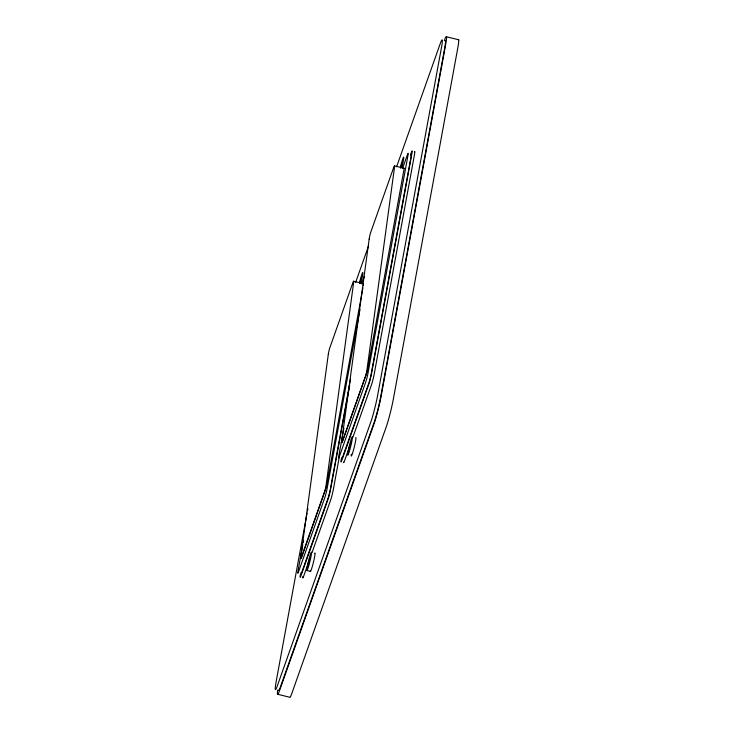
<?xml version="1.0" encoding="UTF-8"?>
<svg xmlns="http://www.w3.org/2000/svg" width="734" height="734" viewBox="0 0 734 734"><rect width="100%" height="100%" fill="white"/><g stroke="black" fill="none" stroke-linecap="round" stroke-linejoin="round"><path stroke-width="1.1" d="M310.216 557.501L307.775 565.152M301.481 556.326L301.38 558.216L326.254 487.339L362.935 287.801M363.348 285.544L363.55 283.673L353.632 281.232M342.209 441.859L342.356 440.96M307.096 513.066L276.103 681.914A19.717 1.523 -76.2 0 0 277.351 685.804L370.762 422.151A19.717 1.523 -76.2 0 0 377.634 395.351L441.473 47.508A19.717 1.523 -76.2 0 0 440.235 43.627L396.589 166.811M307.509 510.818L307.922 508.561M302.784 544.802L298.032 570.713A6.569 0.505 -76.2 0 0 298.444 572.006L324.823 497.542A6.569 0.505 -76.2 0 0 327.116 488.605L359.99 309.509M303.197 542.545L303.61 540.297M350.558 379.001L330.3 489.385A6.569 0.505 -76.2 0 1 328.006 498.322L301.628 572.786A6.569 0.505 -76.2 0 1 301.013 572.685M349.678 385.304L330.63 489.073A7.67 0.596 -76.2 0 1 327.951 499.496L300.894 575.878A7.67 0.596 -76.2 0 1 300.408 574.364M343.861 428.317L338.897 455.346A6.569 0.505 -76.2 0 0 339.319 456.649L365.697 382.175A6.569 0.505 -76.2 0 0 367.991 373.248L407.893 155.847A6.569 0.505 -76.2 0 0 407.48 154.553L402.507 168.581M339.493 455.887L333.282 489.725A7.67 0.596 -76.2 0 1 330.603 500.148L311.932 552.858M355.623 282.425L368.642 245.688M359.55 283.315L361.513 277.81L359.926 283.223M400.415 167.958L402.388 162.443L400.801 167.866M361.633 283.939L364.312 276.388M410.627 154.397L411.389 152.25A7.67 0.596 -76.2 0 1 411.866 153.764L371.505 373.716A7.67 0.596 -76.2 0 1 368.826 384.139L341.769 460.512A7.67 0.596 -76.2 0 1 341.282 459.007M309.262 560.391L303.546 576.529A7.67 0.596 -76.2 0 1 302.83 576.41M349.751 446.107L344.42 461.172A7.67 0.596 -76.2 0 1 343.595 462.044M352.806 437.501L371.477 384.79A7.67 0.596 -76.2 0 0 374.156 374.368L414.517 154.415A7.67 0.596 -76.2 0 0 414.407 151.956M404.15 168.6L367.119 371.982L342.136 442.492M310.188 557.436L307.757 565.152M446.492 36.773L458.695 39.774M394.507 165.866L404.425 168.306M306.84 570.52L310.344 571.382M277.452 694.226L289.646 697.227A20.818 1.606 -76.2 0 0 291.811 693.428L386.121 427.216A20.818 1.606 -76.2 0 0 393.378 398.929L457.842 47.682A20.818 1.606 -76.2 0 0 458.282 39.7M310.317 570.777A8.762 0.679 -76.2 0 0 311.253 569.777A12.937 1 -76.2 0 0 311.987 567.593A8.762 0.679 -76.2 0 0 314.537 557.225A12.937 1 -76.2 0 0 314.95 554.785A8.762 0.679 -76.2 0 0 314.565 553.564M359.55 282.608A8.762 0.679 -76.2 0 1 361.734 274.791A12.937 1 -76.2 0 1 362.385 273.066A8.762 0.679 -76.2 0 1 362.513 275.883A12.937 1 -76.2 0 1 361.972 278.672A8.762 0.679 -76.2 0 1 360.944 283.049M351.311 454.282A8.762 0.679 -76.2 0 0 352.127 454.419A12.937 1 -76.2 0 0 352.861 452.227A8.762 0.679 -76.2 0 0 355.403 441.868A12.937 1 -76.2 0 0 355.825 439.418A8.762 0.679 -76.2 0 0 355.742 437.657M400.415 167.251A8.762 0.679 -76.2 0 1 402.608 159.434A12.937 1 -76.2 0 1 403.26 157.709A8.762 0.679 -76.2 0 1 403.388 160.526A12.937 1 -76.2 0 1 402.847 163.315A8.762 0.679 -76.2 0 1 401.81 167.691M341.888 457.328A6.569 0.505 -76.2 0 0 342.494 457.429L368.881 382.964A6.569 0.505 -76.2 0 0 371.175 374.028L411.068 156.636A6.569 0.505 -76.2 0 0 410.655 155.333M278.489 690.199A19.717 1.523 -76.2 0 0 280.535 686.593L373.945 422.931A19.717 1.523 -76.2 0 0 380.818 396.131L444.657 48.297A19.717 1.523 -76.2 0 0 445.07 40.737M444.336 40.572A20.818 1.606 -76.2 0 1 445.648 44.682L381.185 395.929A20.818 1.606 -76.2 0 1 373.927 424.215L279.608 690.419A20.818 1.606 -76.2 0 1 277.672 690.098M348.641 449.621L351.063 442.079L348.641 449.621M328.3 354.421L300.885 556.17A4.927 0.495 -77.9 0 0 301.371 557.189L324.593 491.633A4.927 0.495 -77.9 0 0 326.135 484.89L353.559 283.131A4.927 0.495 -77.9 0 0 353.072 282.113L329.85 347.677A4.927 0.495 -77.9 0 0 328.3 354.421M369.174 239.055L341.75 440.813A4.927 0.495 -77.9 0 0 342.237 441.831L365.468 376.276A4.927 0.495 -77.9 0 0 367.009 369.532L394.433 167.774A4.927 0.495 -77.9 0 0 393.947 166.756L370.716 232.311A4.927 0.495 -77.9 0 0 369.174 239.055M310.409 554.418A8.762 0.679 -76.2 0 0 307.353 566.336A12.937 1 -76.2 0 0 306.94 568.777A8.762 0.679 -76.2 0 0 307.326 569.997A12.937 1 -76.2 0 0 307.977 568.281A8.762 0.679 -76.2 0 0 310.647 558.308A12.937 1 -76.2 0 0 311.188 555.51A8.762 0.679 -76.2 0 0 311.06 552.702A12.937 1 -76.2 0 0 310.409 554.418M351.283 439.06A8.762 0.679 -76.2 0 0 348.228 450.97A12.937 1 -76.2 0 0 347.806 453.419A8.762 0.679 -76.2 0 0 348.2 454.64A12.937 1 -76.2 0 0 348.852 452.915A8.762 0.679 -76.2 0 0 351.522 442.941A12.937 1 -76.2 0 0 352.063 440.152A8.762 0.679 -76.2 0 0 351.935 437.336A12.937 1 -76.2 0 0 351.283 439.06"/></g></svg>
